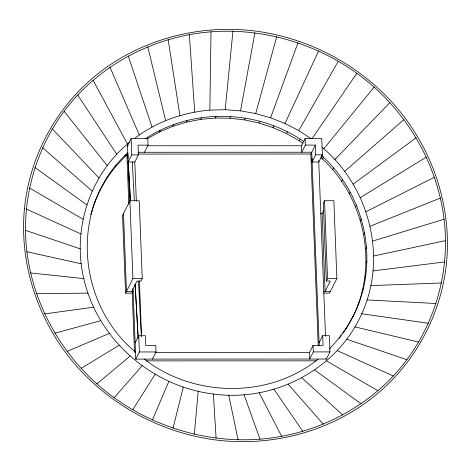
<?xml version="1.0" encoding="UTF-8"?>
<svg xmlns="http://www.w3.org/2000/svg" width="471" height="471" viewBox="0 0 471 471"><rect width="100%" height="100%" fill="white"/><g stroke="black" fill="none" stroke-linecap="round" stroke-linejoin="round"><path stroke-width="0.71" d="M134.2 138.762C155.813 121.93 182.66 112.492 209.836 110.114L211.008 31.822C269.965 27.318 329.959 47.907 374.121 87.135C412.107 121.094 437.847 168.553 444.082 219.25C450.988 275.67 432.195 334.469 393.267 375.988C358.737 412.796 310.171 435.204 259.992 439.178C201.035 443.682 141.041 423.093 96.879 383.865C58.893 349.906 33.153 302.447 26.918 251.75C20.012 195.33 38.805 136.531 77.733 95.012C112.263 58.204 160.829 35.796 211.008 31.822M322.164 147.441L323.807 148.759C369.641 188.435 387.456 258.084 361.716 313.751C337.224 369.788 273.274 402.475 213.387 393.992C151.998 386.709 97.373 339.255 83.797 278.596C71.998 229.247 89.949 174.076 129.696 142.23M345.732 329.235C381.039 275.876 368.139 199.769 321.075 157.703M352.39 317.584C380.727 264.596 365.837 194.994 321.469 155.465M194.335 434.233L198.191 391.283M209.836 110.114L225.167 109.708L232.945 31.239M225.167 109.708L240.516 110.862L254.911 32.893M173.034 428.18L183.307 387.056M240.516 110.862L255.712 113.57L276.665 36.767M90.726 214.611L92.192 209.883M92.61 208.529L94.076 203.802M94.353 203.154L99.705 190.843L106.717 178.58L115.036 167.146L126.887 154.618L127.788 152.828C69.261 205.639 76.108 302.765 135.483 352.096M255.712 113.57L270.595 117.797L297.966 42.82M152.416 420.02L168.901 381.351M270.595 117.797L285.002 123.502L318.584 50.98M99.705 190.843L100.606 189.059M106.717 178.58L107.618 176.796M94.377 203.207L94.977 202.018M115.036 167.146L115.937 165.356M129.719 202.624L127.517 145.804L131.126 138.662L147.794 138.657L148.041 145.145L144.444 152.274L138.009 152.286M124.574 156.66L125.474 154.877M130.367 200.934L128.153 162.012L131.756 154.882L131.126 138.662M136.325 200.976L134.818 162.006L138.421 154.882L138.044 145.145L148.041 145.145M147.164 138.415L147.764 137.226C194.605 107.459 258.526 109.996 303.801 141.571M147.488 138.662L159.375 132.033L160.275 130.243M131.809 291.384L137.02 281.075L141.017 281.075L142.242 278.644L139.239 200.776L129.908 200.776L122.566 215.306L125.574 293.18L132.239 293.18L133.14 291.384L126.475 291.39L123.467 213.522L123.626 214.976M159.375 132.033L172.616 126.393L173.522 124.603M172.616 126.393L186.445 122.154L187.346 120.364M186.445 122.154L200.705 119.363L201.606 117.573M125.574 293.18L132.91 278.649L129.908 200.776M200.705 119.363L215.241 118.044L216.148 116.26M215.241 118.044L229.901 118.221L230.802 116.437M229.901 118.221L244.514 119.887L245.415 118.103M135.13 342.882L138.739 335.735L145.404 335.735L145.78 345.467L155.777 345.461L156.025 351.955L152.416 359.096M319.091 342.823L322.7 335.676L329.364 335.676L329.988 351.902L326.379 359.043L136.649 359.102L136.319 359.491L135.754 359.102L139.363 351.961L138.739 335.735M244.514 119.887L258.926 123.025L259.827 121.241M258.926 123.025L272.98 127.606L273.881 125.816M272.98 127.606L286.515 133.57L287.422 131.78M302.9 143.361L299.391 140.853L300.292 139.063M305.09 138.609L305.343 145.097L301.734 152.245L301.481 145.751L305.09 138.609L321.758 138.604L322.382 154.824L318.773 161.971L312.108 161.971L312.055 158.297M318.225 345.537L310.831 154.023L315.34 145.092L305.343 145.097M312.108 161.971L315.717 154.829L315.34 145.092M332.679 169.772L333.58 167.988M323.53 293.121L329.529 293.115L336.871 278.585L333.862 200.717L324.531 200.717L323.306 203.148L326.309 281.016L330.312 281.016L325.102 291.331L322.093 213.463L323.724 210.237M341.587 181.417L342.488 179.628M349.229 193.858L350.136 192.068M355.528 206.957L356.429 205.173M326.309 281.016L327.539 278.591L324.531 200.717M360.403 220.575L361.304 218.791M363.806 234.564L364.707 232.78M313.08 345.414L313.327 351.908L309.718 359.049L309.465 352.561L313.08 345.414L323.077 345.414L322.7 335.676M365.702 248.77L366.603 246.981M366.061 263.03L366.968 261.246M364.895 277.201L365.796 275.411M362.205 291.113L363.106 289.329M358.019 304.625L358.926 302.835M345.679 329.253L353.297 315.794M311.16 138.686L298.767 130.62L338.29 61.165M132.71 409.835L155.13 374.233M312.167 138.468L356.871 73.264M346.279 328.057L337.96 339.491L329.376 348.929M339.138 338.419L341.222 335.564M342.882 333.274L344.966 330.418M323.807 148.759L374.121 87.135M114.129 397.736L142.148 365.784M334.799 159.592L389.853 102.631M127.541 146.293L128.041 145.804L127.517 145.804M325.861 359.043L326.362 358.561L326.379 359.043M318.16 359.049L317.778 359.385C268.658 398.902 193.552 397.542 144.256 359.102M344.607 171.438L403.894 119.587M96.879 383.865L130.096 356.088M353.126 184.167L416.087 137.809M145.439 138.874L147.764 137.226M360.268 197.649L426.308 157.102M81.147 368.369L119.104 345.261M365.943 211.732L434.433 177.255M67.106 351.413L109.296 333.415M370.1 226.257L440.379 198.05M372.691 241.07L444.082 219.25M54.913 333.191L100.77 320.68M373.68 256.012L445.501 240.628M44.692 313.898L93.635 307.204M373.061 270.907L444.618 261.953M370.842 285.603L441.445 282.983M36.567 293.745L87.953 293.121M147.135 145.78L301.481 145.751M144.444 152.274L311.731 152.239L319.197 345.608M137.944 154.076L310.831 154.023M131.756 154.882L138.421 154.882M315.717 154.829L322.382 154.824M128.153 162.012L134.818 162.006M320.763 213.463L322.093 213.463M132.91 278.649L142.242 278.644M327.539 278.591L336.871 278.585M323.765 291.331L330.43 291.331M139.363 351.961L156.025 351.955M313.327 351.908L329.988 351.902M155.106 352.608L309.465 352.561M146.287 360.886L316.524 360.833M367.05 299.939L436.011 303.501M30.621 272.95L83.797 278.596M361.716 313.751L428.38 323.265M26.918 251.75L81.212 263.778M354.91 326.892L418.642 342.076M25.499 230.372L80.223 248.841M346.703 339.214L406.897 359.714M337.183 350.589L393.267 375.988M26.382 209.047L80.841 233.946M285.002 123.502L298.767 130.62M286.515 133.57L299.391 140.853M326.456 360.886L377.913 390.73M29.555 188.017L83.055 219.25M34.989 167.499L86.852 204.914M314.64 369.994L360.998 403.765M321.469 155.501L323.5 157.267L322.6 159.051L321.081 156.796M42.62 147.735L92.181 191.102M301.858 377.819L342.711 414.963M52.358 128.924L98.987 177.961M288.258 384.265L323.247 424.188M64.103 111.286L107.194 165.639M273.987 389.27L302.824 431.348M77.733 95.012L116.714 154.264M93.087 80.27L127.447 143.967M259.203 392.773L281.658 436.364M110.002 67.235L139.263 134.859M244.06 394.739L259.992 439.178M128.289 56.037L152.039 127.035M147.753 46.812L165.639 120.588M228.735 395.145L238.055 439.761M168.176 39.652L179.91 115.583M189.342 34.636L194.7 112.08M213.387 393.992L216.089 438.107M127.8 153.057L128.088 158.185M128.289 161.841L130.467 200.652M135.142 284.137L138.138 337.589M135.077 283.925L138.162 338.272M132.292 161.771L134.306 200.622M138.486 281.264L141.335 336.247M318.72 160.57L325.502 336.294M139.41 281.116L141.536 336.265M133.028 288.446L135.754 359.102M126.887 154.618L128.807 204.337M132.239 293.18L134.523 352.42M24.439 208.8C18.881 267.157 40.212 326.591 79.717 369.6C115.142 407.992 164.102 433.285 215.906 439.991C273.881 447.35 334.751 430.417 379.237 392.172C417.188 359.45 441.739 312.079 446.561 262.2C452.119 203.843 430.788 144.409 391.283 101.4C355.858 63.008 306.898 37.715 255.094 31.009C197.119 23.65 136.249 40.583 91.763 78.828C53.812 111.55 29.261 158.921 24.439 208.8"/></g></svg>
